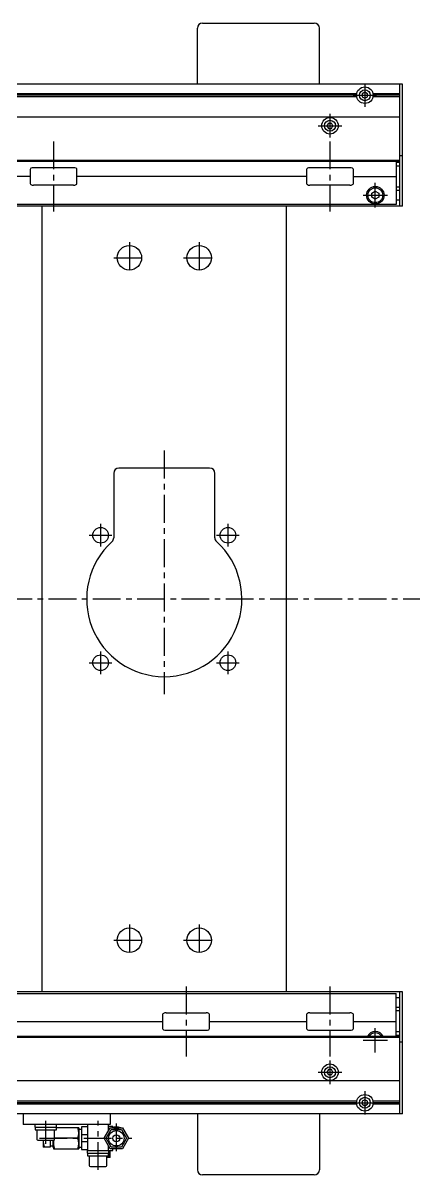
# Model space of a CAD drawing. Extents: x -10 to 4708, y -8 to 1101.
# Drawn here: x 3723 to 3951, y 423 to 1083 of the extents above; entities that cross this region are included whole.
import ezdxf

# ---------------------------------------------------------------- set-up
doc = ezdxf.new("R2010")
doc.units = 0
doc.header["$LTSCALE"] = 0.5
doc.linetypes.add('CENTER', pattern=[50.8, 31.75, -6.35, 6.35, -6.35])
doc.layers.add('MSM_CENTER', color=1, linetype='CENTER')
doc.layers.add('MSM_CONTINUOUS', color=7, linetype='CONTINUOUS')

msp = doc.modelspace()

# ---------------------------------------------------------------- linework, layer by layer
at = {"layer": 'MSM_CENTER'}
for p, q in [((3919.25, 1048.8), (3919.25, 1035.3)), ((3912.5, 1042.05), (3926, 1042.05)), ((3899.25, 1031.3), (3899.25, 1017.8)), ((3892.5, 1024.55), (3906, 1024.55)), ((3740.75, 1015.5), (3740.75, 975.5)), ((3899.25, 1015.5), (3899.25, 975.5)), ((3925.25, 977.75), (3925.25, 991.75)), ((3918.25, 984.75), (3932.25, 984.75)), ((3784.25, 957.9), (3784.25, 939.9)), ((3824.25, 957.9), (3824.25, 939.9)), ((3775.25, 948.9), (3793.25, 948.9)), ((3815.25, 948.9), (3833.25, 948.9)), ((3804.25, 838.4), (3804.25, 698.9)), ((3767.75, 796.4), (3767.75, 783.4)), ((3840.75, 796.4), (3840.75, 783.4)), ((3761.25, 789.9), (3774.25, 789.9)), ((3834.25, 789.9), (3847.25, 789.9)), ((359.75, 753.4), (3950.85, 753.4)), ((3767.75, 723.4), (3767.75, 710.4)), ((3840.75, 723.4), (3840.75, 710.4)), ((3761.25, 716.9), (3774.25, 716.9)), ((3834.25, 716.9), (3847.25, 716.9)), ((3784.25, 566.9), (3784.25, 548.9)), ((3824.25, 566.9), (3824.25, 548.9)), ((3775.25, 557.9), (3793.25, 557.9)), ((3815.25, 557.9), (3833.25, 557.9)), ((3816.75, 531.3), (3816.75, 491.3)), ((3899.25, 531.3), (3899.25, 491.3)), ((3925.25, 493.55), (3925.25, 507.55)), ((3918.25, 500.55), (3932.25, 500.55)), ((3899.25, 489), (3899.25, 475.5)), ((3892.5, 482.25), (3906, 482.25)), ((3919.25, 471.5), (3919.25, 458)), ((3912.5, 464.75), (3926, 464.75)), ((3736.25, 441.3), (3736.25, 454.4)), ((3766.25, 426.3), (3766.25, 454.4)), ((3776.75, 452.9), (3776.75, 435.9)), ((3732.75, 444.4), (3785.68, 444.4))]:
    msp.add_line(p, q, dxfattribs=at)
at = {"layer": 'MSM_CONTINUOUS'}
for p, q in [((3826.25, 1083.4), (3890.25, 1083.4)), ((3823.25, 1048.4), (3823.25, 1080.4)), ((3893.25, 1048.4), (3893.25, 1080.4)), ((3940.85, 1048.4), (370.65, 1048.4)), ((3939.25, 1048.35), (372.25, 1048.35)), ((3914.58, 1042.92), (396.92, 1042.92)), ((3919.25, 1043.78), (3917.75, 1042.92)), ((3917.75, 1042.92), (3917.75, 1041.18)), ((3920.75, 1042.92), (3919.25, 1043.78)), ((3920.75, 1041.18), (3920.75, 1042.92)), ((3939.25, 1042.92), (3923.92, 1042.92)), ((3939.25, 978.4), (3939.25, 1048.4)), ((3940.85, 978.4), (3940.85, 1048.4)), ((3914.58, 1041.18), (396.92, 1041.18)), ((3914.5, 1042.05), (397, 1042.05)), ((3917.75, 1041.18), (3919.25, 1040.32)), ((3919.25, 1040.32), (3920.75, 1041.18)), ((3939.25, 1041.18), (3923.92, 1041.18)), ((3939.25, 1042.05), (3924, 1042.05)), ((3939.25, 1029.55), (372.25, 1029.55)), ((3898.38, 1026.05), (3897.52, 1024.55)), ((3897.52, 1024.55), (3898.38, 1023.05)), ((3898.38, 1026.05), (3900.12, 1026.05)), ((3898.38, 1023.05), (3900.12, 1023.05)), ((3900.98, 1024.55), (3900.12, 1026.05)), ((3900.12, 1023.05), (3900.98, 1024.55)), ((3939.25, 1004.15), (372.25, 1004.15)), ((3939.25, 1004.55), (422.25, 1004.55)), ((3937.25, 1004.15), (3937.25, 979.4)), ((3939.25, 1003.4), (3937.25, 1003.4)), ((3940.85, 1007.4), (3939.25, 1007.4)), ((3727.31, 999.5), (3727.31, 991.5)), ((3752.22, 1000.5), (3729.28, 1000.5)), ((3754.19, 991.5), (3754.19, 999.5)), ((3885.81, 999.5), (3885.81, 991.5)), ((3910.72, 1000.5), (3887.78, 1000.5)), ((3912.69, 991.5), (3912.69, 999.5)), ((3939.25, 1001.4), (3937.25, 1001.4)), ((3727.31, 995.5), (3595.69, 995.5)), ((3752.22, 990.5), (3729.28, 990.5)), ((3885.81, 995.5), (3754.19, 995.5)), ((3910.72, 990.5), (3887.78, 990.5)), ((3912.69, 995.5), (3937.25, 995.5)), ((3923.25, 985.9), (3925.25, 987.06)), ((3923.25, 983.6), (3923.25, 985.9)), ((3925.25, 982.44), (3923.25, 983.6)), ((3925.25, 987.06), (3927.25, 985.9)), ((3927.25, 983.6), (3925.25, 982.44)), ((3927.25, 985.9), (3927.25, 983.6)), ((3939.25, 989.4), (3937.25, 989.4)), ((3939.25, 987.4), (3937.25, 987.4)), ((3937.25, 979.4), (450.25, 979.4)), ((3940.85, 978.4), (450.25, 978.4)), ((3734.25, 528.4), (3734.25, 978.4)), ((3874.25, 528.4), (3874.25, 978.4)), ((3939.25, 981.9), (3937.25, 981.9)), ((3775.25, 825.4), (3775.25, 788.5)), ((3830.25, 828.4), (3778.25, 828.4)), ((3833.25, 788.5), (3833.25, 825.4)), ((3940.85, 528.4), (450.25, 528.4)), ((3939.25, 458.4), (3939.25, 528.4)), ((3940.85, 458.4), (3940.85, 528.4)), ((450.25, 527.4), (3937.25, 527.4)), ((3937.25, 502.65), (3937.25, 527.4)), ((3939.25, 524.9), (3937.25, 524.9)), ((3803.31, 515.3), (3803.31, 507.3)), ((3805.28, 516.3), (3828.22, 516.3)), ((3830.19, 507.3), (3830.19, 515.3)), ((3885.81, 515.3), (3885.81, 507.3)), ((3887.78, 516.3), (3910.72, 516.3)), ((3912.69, 507.3), (3912.69, 515.3)), ((3939.25, 519.4), (3937.25, 519.4)), ((3939.25, 517.4), (3937.25, 517.4)), ((3671.69, 511.3), (3803.31, 511.3)), ((3830.19, 511.3), (3885.81, 511.3)), ((3912.69, 511.3), (3937.25, 511.3)), ((3939.25, 502.65), (372.25, 502.65)), ((3939.25, 502.25), (422.25, 502.25)), ((3805.28, 506.3), (3828.22, 506.3)), ((3887.78, 506.3), (3910.72, 506.3)), ((3924.89, 502.65), (3925.25, 502.86)), ((3925.25, 502.86), (3925.61, 502.65)), ((3939.25, 505.4), (3937.25, 505.4)), ((3939.25, 503.4), (3937.25, 503.4)), ((3940.85, 499.4), (3939.25, 499.4)), ((3898.38, 483.75), (3897.52, 482.25)), ((3897.52, 482.25), (3898.38, 480.75)), ((3900.12, 483.75), (3898.38, 483.75)), ((3900.98, 482.25), (3900.12, 483.75)), ((3900.12, 480.75), (3900.98, 482.25)), ((3939.25, 477.25), (372.25, 477.25)), ((3900.12, 480.75), (3898.38, 480.75)), ((3914.58, 465.62), (396.92, 465.62)), ((3914.58, 463.88), (396.92, 463.88)), ((3914.5, 464.75), (397, 464.75)), ((3919.25, 466.48), (3917.75, 465.62)), ((3917.75, 465.62), (3917.75, 463.88)), ((3917.75, 463.88), (3919.25, 463.02)), ((3920.75, 465.62), (3919.25, 466.48)), ((3919.25, 463.02), (3920.75, 463.88)), ((3920.75, 463.88), (3920.75, 465.62)), ((3939.25, 465.62), (3923.92, 465.62)), ((3939.25, 463.88), (3923.92, 463.88)), ((3939.25, 464.75), (3924, 464.75)), ((3940.85, 458.4), (370.65, 458.4)), ((3939.25, 458.45), (372.25, 458.45)), ((3723.25, 458.4), (3723.25, 452.4)), ((3773.25, 458.4), (3773.25, 452.4)), ((3823.25, 458.4), (3823.25, 426.4)), ((3893.25, 458.4), (3893.25, 426.4)), ((3773.25, 452.4), (3723.25, 452.4)), ((3730, 452.4), (3730, 450.8)), ((3730, 450.8), (3742.5, 450.8)), ((3730.15, 450.8), (3730.15, 449.3)), ((3730.15, 449.3), (3742.35, 449.3)), ((3731.25, 449.3), (3731.25, 443.8)), ((3741.25, 443.8), (3741.25, 449.3)), ((3742.35, 449.3), (3742.35, 450.8)), ((3755.25, 450.4), (3742.35, 450.4)), ((3742.5, 450.8), (3742.5, 452.4)), ((3755.25, 450.4), (3755.25, 438.4)), ((3756.75, 449.4), (3755.25, 449.4)), ((3760.25, 450.9), (3756.75, 450.9)), ((3756.75, 450.9), (3756.75, 437.9)), ((3760.25, 452.4), (3760.25, 437.4)), ((3769.82, 444.4), (3773.29, 450.4)), ((3770.98, 444.4), (3773.86, 449.4)), ((3772.25, 448.61), (3772.25, 452.4)), ((3772.25, 451.4), (3774.75, 451.4)), ((3773.29, 450.4), (3780.21, 450.4)), ((3773.86, 449.4), (3779.64, 449.4)), ((3774.75, 450.58), (3774.75, 451.4)), ((3779.64, 449.4), (3782.52, 444.4)), ((3780.21, 450.4), (3783.68, 444.4)), ((3731.75, 443.3), (3740.75, 443.3)), ((3734.75, 443.3), (3734.75, 440)), ((3738.75, 443.3), (3738.75, 439.4)), ((3740.25, 443.3), (3740.25, 439.4)), ((3740.75, 443.3), (3740.75, 438.4)), ((3754.71, 444.4), (3741.29, 444.4)), ((3760.25, 446.4), (3756.75, 446.4)), ((3760.25, 442.4), (3756.75, 442.4)), ((3773.29, 438.4), (3769.82, 444.4)), ((3773.86, 439.4), (3770.98, 444.4)), ((3782.52, 444.4), (3779.64, 439.4)), ((3783.68, 444.4), (3780.21, 438.4)), ((3738.75, 439.4), (3734.87, 439.4)), ((3738.75, 440.15), (3740.25, 440.15)), ((3740.25, 439.4), (3740.75, 439.4)), ((3740.75, 438.4), (3755.25, 438.4)), ((3755.25, 439.4), (3756.75, 439.4)), ((3756.75, 437.9), (3760.25, 437.9)), ((3760, 437.4), (3774.75, 437.4)), ((3760, 437.4), (3760, 435.8)), ((3760, 435.8), (3772.5, 435.8)), ((3760.15, 435.8), (3760.15, 434.3)), ((3772.25, 437.4), (3772.25, 440.19)), ((3772.35, 434.3), (3772.35, 435.8)), ((3772.5, 435.8), (3772.5, 437.4)), ((3772.5, 436.4), (3772.75, 436.4)), ((3772.75, 433.4), (3772.75, 436.4)), ((3773.25, 433.4), (3773.25, 437.4)), ((3780.21, 438.4), (3773.29, 438.4)), ((3779.64, 439.4), (3773.86, 439.4)), ((3774.75, 437.4), (3774.75, 438.4)), ((3760.15, 434.3), (3772.35, 434.3)), ((3761.25, 434.3), (3761.25, 428.9)), ((3771.25, 428.9), (3771.25, 434.3)), ((3773.25, 433.4), (3771.25, 433.4)), ((3761.85, 428.3), (3770.65, 428.3)), ((3890.25, 423.4), (3826.25, 423.4))]:
    msp.add_line(p, q, dxfattribs=at)
for centre, radius in [((3919.25, 1042.05), 4.75), ((3919.25, 1042.05), 3.13), ((3899.25, 1024.55), 4.75), ((3899.25, 1024.55), 3.13), ((3925.25, 984.75), 5), ((3925.25, 984.75), 4.25), ((3784.25, 948.9), 7), ((3824.25, 948.9), 7), ((3767.75, 789.9), 4.5), ((3840.75, 789.9), 4.5), ((3767.75, 716.9), 4.5), ((3840.75, 716.9), 4.5), ((3784.25, 557.9), 7), ((3824.25, 557.9), 7), ((3899.25, 482.25), 4.75), ((3899.25, 482.25), 3.13), ((3919.25, 464.75), 4.75), ((3919.25, 464.75), 3.13), ((3776.75, 444.4), 4.4), ((3776.75, 444.4), 2)]:
    msp.add_circle(centre, radius, dxfattribs=at)
for centre, radius, start, end in [((3826.25, 1080.4), 3, 90, 180), ((3890.25, 1080.4), 3, 0, 90), ((3728.18, 999.38), 0.882, 115.53281, 172.10275), ((3729.26, 997.09), 3.41, 89.66873, 115.24537), ((3752.24, 997.09), 3.41, 64.75463, 90.33127), ((3753.32, 999.38), 0.882, 7.89725, 64.46719), ((3886.68, 999.38), 0.882, 115.53281, 172.10275), ((3887.76, 997.09), 3.41, 89.66873, 115.24537), ((3910.74, 997.09), 3.41, 64.75463, 90.33127), ((3911.82, 999.38), 0.882, 7.89725, 64.46719), ((3728.18, 991.62), 0.882, 187.89725, 244.46719), ((3729.26, 993.91), 3.41, 244.75463, 270.33127), ((3752.24, 993.91), 3.41, 269.66873, 295.24537), ((3753.32, 991.62), 0.882, 295.53281, 352.10275), ((3886.68, 991.62), 0.882, 187.89725, 244.46719), ((3887.76, 993.91), 3.41, 244.75463, 270.33127), ((3910.74, 993.91), 3.41, 269.66873, 295.24537), ((3911.82, 991.62), 0.882, 295.53281, 352.10275), ((3778.25, 825.4), 3, 90, 180), ((3830.25, 825.4), 3, 0, 90), ((3804.25, 753.4), 44.5, 132.35205, 47.64795), ((3772.25, 788.5), 3, 312.35205, 360), ((3836.25, 788.5), 3, 180, 227.64795), ((3804.18, 515.18), 0.882, 115.53281, 172.10275), ((3805.26, 512.89), 3.41, 89.66873, 115.24537), ((3828.24, 512.89), 3.41, 64.75463, 90.33127), ((3829.32, 515.18), 0.882, 7.89725, 64.46719), ((3886.68, 515.18), 0.882, 115.53281, 172.10275), ((3887.76, 512.89), 3.41, 89.66873, 115.24537), ((3910.74, 512.89), 3.41, 64.75463, 90.33127), ((3911.82, 515.18), 0.882, 7.89725, 64.46719), ((3804.18, 507.42), 0.882, 187.89725, 244.46719), ((3805.26, 509.71), 3.41, 244.75463, 270.33127), ((3828.24, 509.71), 3.41, 269.66873, 295.24537), ((3829.32, 507.42), 0.882, 295.53281, 352.10275), ((3886.68, 507.42), 0.882, 187.89725, 244.46719), ((3887.76, 509.71), 3.41, 244.75463, 270.33127), ((3910.74, 509.71), 3.41, 269.66873, 295.24537), ((3911.82, 507.42), 0.882, 295.53281, 352.10275), ((3925.25, 500.55), 5, 24.83459, 155.16541), ((3925.25, 500.55), 4.25, 29.61158, 150.38842), ((3746.58, 447.4), 8.67, 339.74384, 20.25616), ((3776.75, 444.4), 6.5, 67.38014, 112.61986), ((3776.75, 444.4), 5.2, 74.05763, 105.94237), ((3731.75, 443.8), 0.5, 180, 270), ((3739.77, 441.9), 4.91, 163.42229, 210.63), ((3740.75, 443.8), 0.5, 270, 0), ((3749.42, 441.4), 8.67, 166.97843, 200.25616), ((3749.42, 447.4), 8.67, 199.55904, 200.25616), ((3749.42, 441.4), 8.67, 159.74384, 160.44096), ((3746.58, 441.4), 8.67, 339.74384, 20.25616), ((3736.35, 440.01), 1.6, 180.43562, 202.49501), ((3761.85, 428.9), 0.6, 180, 270), ((3770.65, 428.9), 0.6, 270, 360), ((3826.25, 426.4), 3, 180, 270), ((3890.25, 426.4), 3, 270, 0)]:
    msp.add_arc(centre, radius, start, end, dxfattribs=at)

doc.saveas('drawing.dxf')
